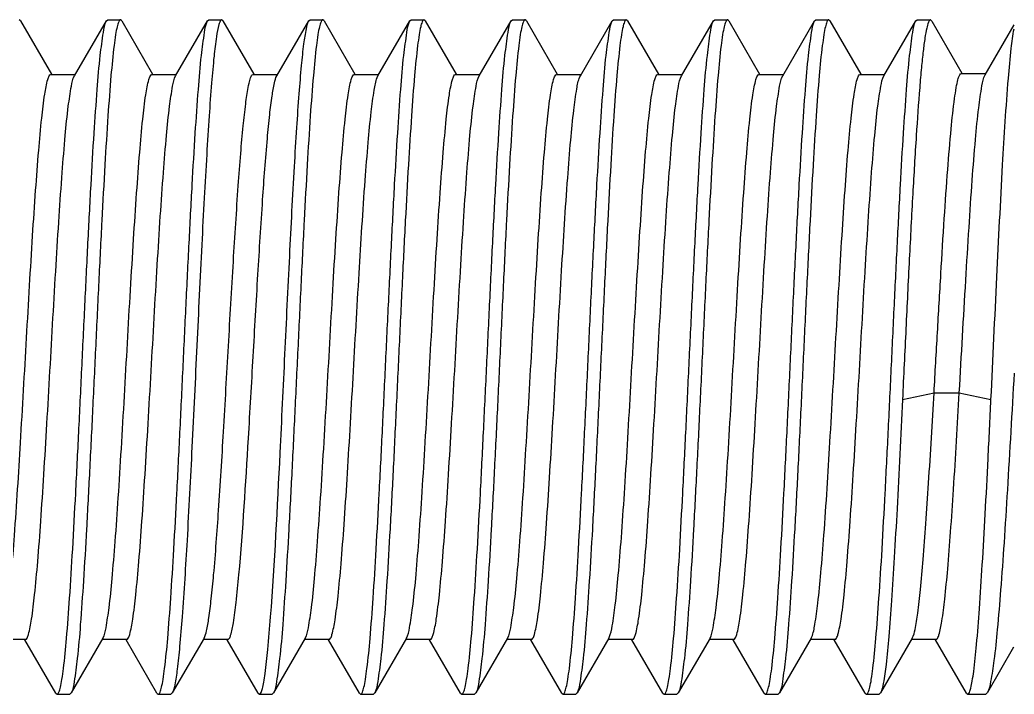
# Model space of a CAD drawing. Extents: x 27938 to 1507990, y 110129 to 923079.
# Drawn here: x 665665.5 to 665784.2, y 358134.2 to 358214.8 of the extents above; entities that cross this region are included whole.
import ezdxf

# ---------------------------------------------------------------- set-up
doc = ezdxf.new("R2010")
doc.units = 0
doc.header["$LTSCALE"] = 1000
doc.header["$MEASUREMENT"] = 0

msp = doc.modelspace()

# ---------------------------------------------------------------- linework, layer by layer
at = {"linetype": 'Continuous'}
for p, q in [((665665.56, 358214.64), (665665.4, 358214.77)), ((665665.56, 358214.64), (665669.24, 358208.29)), ((665672, 358208.09), (665675.81, 358214.64)), ((665675.81, 358214.64), (665675.97, 358214.77)), ((665675.97, 358214.77), (665677.48, 358214.77)), ((665675.97, 358214.77), (665677.48, 358214.77)), ((665677.48, 358214.77), (665677.46, 358214.77)), ((665677.64, 358214.64), (665677.48, 358214.77)), ((665677.64, 358214.64), (665681.32, 358208.29)), ((665684.08, 358208.09), (665687.89, 358214.64)), ((665687.89, 358214.64), (665688.05, 358214.77)), ((665688.05, 358214.77), (665689.56, 358214.77)), ((665688.05, 358214.77), (665689.56, 358214.77)), ((665689.56, 358214.77), (665689.54, 358214.77)), ((665689.72, 358214.64), (665689.56, 358214.77)), ((665689.72, 358214.64), (665693.4, 358208.29)), ((665696.16, 358208.09), (665699.97, 358214.64)), ((665699.97, 358214.64), (665700.13, 358214.77)), ((665700.13, 358214.77), (665701.65, 358214.77)), ((665700.13, 358214.77), (665701.65, 358214.77)), ((665701.65, 358214.77), (665701.62, 358214.77)), ((665701.8, 358214.64), (665701.65, 358214.77)), ((665701.8, 358214.64), (665705.48, 358208.29)), ((665708.24, 358208.09), (665712.06, 358214.64)), ((665712.06, 358214.64), (665712.21, 358214.77)), ((665712.21, 358214.77), (665713.73, 358214.77)), ((665712.21, 358214.77), (665713.73, 358214.77)), ((665713.73, 358214.77), (665713.71, 358214.77)), ((665713.89, 358214.64), (665713.73, 358214.77)), ((665713.89, 358214.64), (665717.57, 358208.29)), ((665720.33, 358208.09), (665724.14, 358214.64)), ((665724.14, 358214.64), (665724.3, 358214.77)), ((665724.3, 358214.77), (665725.81, 358214.77)), ((665724.3, 358214.77), (665725.81, 358214.77)), ((665725.81, 358214.77), (665725.79, 358214.77)), ((665725.97, 358214.64), (665725.81, 358214.77)), ((665725.97, 358214.64), (665729.65, 358208.29)), ((665732.41, 358208.09), (665736.22, 358214.64)), ((665736.22, 358214.64), (665736.38, 358214.77)), ((665736.38, 358214.77), (665737.89, 358214.77)), ((665736.38, 358214.77), (665737.89, 358214.77)), ((665737.89, 358214.77), (665737.87, 358214.77)), ((665738.05, 358214.64), (665737.89, 358214.77)), ((665738.05, 358214.64), (665741.73, 358208.29)), ((665744.49, 358208.09), (665748.3, 358214.64)), ((665748.3, 358214.64), (665748.46, 358214.77)), ((665748.46, 358214.77), (665749.97, 358214.77)), ((665748.46, 358214.77), (665749.97, 358214.77)), ((665749.97, 358214.77), (665749.95, 358214.77)), ((665750.13, 358214.64), (665749.97, 358214.77)), ((665750.13, 358214.64), (665753.81, 358208.29)), ((665756.57, 358208.09), (665760.38, 358214.64)), ((665760.38, 358214.64), (665760.54, 358214.77)), ((665760.54, 358214.77), (665762.06, 358214.77)), ((665760.54, 358214.77), (665762.06, 358214.77)), ((665762.06, 358214.77), (665762.03, 358214.77)), ((665762.21, 358214.64), (665762.06, 358214.77)), ((665762.21, 358214.64), (665765.89, 358208.29)), ((665768.65, 358208.09), (665772.47, 358214.64)), ((665772.47, 358214.64), (665772.62, 358214.77)), ((665772.62, 358214.77), (665774.21, 358214.77)), ((665772.62, 358214.77), (665774.21, 358214.77)), ((665774.21, 358214.77), (665774.19, 358214.77)), ((665774.39, 358214.62), (665774.21, 358214.77)), ((665774.39, 358214.62), (665777.98, 358208.42)), ((665780.74, 358208.22), (665784.2, 358214.17)), ((665669.17, 358208.25), (665672.09, 358208.25)), ((665681.25, 358208.25), (665684.18, 358208.25)), ((665693.33, 358208.25), (665696.26, 358208.25)), ((665705.41, 358208.25), (665708.34, 358208.25)), ((665708.15, 358207.89), (665708.24, 358208.09)), ((665717.49, 358208.25), (665720.42, 358208.25)), ((665729.58, 358208.25), (665732.5, 358208.25)), ((665732.34, 358207.96), (665732.41, 358208.09)), ((665741.66, 358208.25), (665744.58, 358208.25)), ((665753.74, 358208.25), (665756.67, 358208.25)), ((665765.82, 358208.25), (665768.75, 358208.25)), ((665777.91, 358208.38), (665780.84, 358208.38)), ((665770.87, 358169.41), (665774.64, 358170.24)), ((665774.64, 358170.24), (665777.66, 358170.24)), ((665777.66, 358170.24), (665781.44, 358169.41)), ((665666.15, 358140.75), (665663.39, 358140.75)), ((665669.77, 358134.36), (665666.08, 358140.71)), ((665675.4, 358140.92), (665671.6, 358134.37)), ((665678.23, 358140.75), (665675.3, 358140.75)), ((665681.85, 358134.36), (665678.16, 358140.71)), ((665687.48, 358140.92), (665683.68, 358134.37)), ((665690.31, 358140.75), (665687.38, 358140.75)), ((665693.93, 358134.36), (665690.24, 358140.71)), ((665699.56, 358140.92), (665695.76, 358134.37)), ((665702.39, 358140.75), (665699.47, 358140.75)), ((665706.02, 358134.36), (665702.32, 358140.71)), ((665711.64, 358140.92), (665707.85, 358134.37)), ((665714.47, 358140.75), (665711.55, 358140.75)), ((665718.1, 358134.36), (665714.4, 358140.71)), ((665723.72, 358140.92), (665719.93, 358134.37)), ((665726.56, 358140.75), (665723.63, 358140.75)), ((665730.18, 358134.36), (665726.49, 358140.71)), ((665735.81, 358140.92), (665732.01, 358134.37)), ((665738.64, 358140.75), (665735.71, 358140.75)), ((665735.81, 358140.92), (665735.85, 358141.01)), ((665742.26, 358134.36), (665738.57, 358140.71)), ((665747.89, 358140.92), (665744.09, 358134.37)), ((665750.72, 358140.75), (665747.79, 358140.75)), ((665754.34, 358134.36), (665750.65, 358140.71)), ((665759.97, 358140.92), (665756.17, 358134.37)), ((665762.8, 358140.75), (665759.88, 358140.75)), ((665759.97, 358140.92), (665760.05, 358141.07)), ((665766.42, 358134.36), (665762.73, 358140.71)), ((665772.05, 358140.92), (665768.25, 358134.37)), ((665774.88, 358140.75), (665771.96, 358140.75)), ((665778.51, 358134.36), (665774.81, 358140.71)), ((665784.15, 358139.82), (665781.01, 358134.41)), ((665669.77, 358134.36), (665669.93, 358134.23)), ((665671.6, 358134.37), (665671.44, 358134.23)), ((665681.85, 358134.36), (665682.01, 358134.23)), ((665683.68, 358134.37), (665683.52, 358134.23)), ((665693.93, 358134.36), (665694.09, 358134.23)), ((665695.76, 358134.37), (665695.61, 358134.23)), ((665706.02, 358134.36), (665706.17, 358134.23)), ((665707.85, 358134.37), (665707.69, 358134.23)), ((665718.1, 358134.36), (665718.26, 358134.23)), ((665719.93, 358134.37), (665719.77, 358134.23)), ((665730.18, 358134.36), (665730.34, 358134.23)), ((665732.01, 358134.37), (665731.85, 358134.23)), ((665742.26, 358134.36), (665742.42, 358134.23)), ((665744.09, 358134.37), (665743.93, 358134.23)), ((665754.34, 358134.36), (665754.5, 358134.23)), ((665756.17, 358134.37), (665756.01, 358134.23)), ((665766.42, 358134.36), (665766.58, 358134.23)), ((665768.25, 358134.37), (665768.1, 358134.23)), ((665778.51, 358134.36), (665778.66, 358134.23)), ((665781.01, 358134.41), (665780.81, 358134.23)), ((665669.93, 358134.23), (665671.44, 358134.23)), ((665669.93, 358134.23), (665671.44, 358134.23)), ((665669.93, 358134.23), (665669.95, 358134.23)), ((665682.01, 358134.23), (665683.52, 358134.23)), ((665682.01, 358134.23), (665683.52, 358134.23)), ((665682.01, 358134.23), (665682.03, 358134.23)), ((665694.09, 358134.23), (665695.61, 358134.23)), ((665694.09, 358134.23), (665695.61, 358134.23)), ((665694.09, 358134.23), (665694.11, 358134.23)), ((665706.17, 358134.23), (665707.69, 358134.23)), ((665706.17, 358134.23), (665707.69, 358134.23)), ((665706.17, 358134.23), (665706.2, 358134.23)), ((665718.26, 358134.23), (665719.77, 358134.23)), ((665718.26, 358134.23), (665719.77, 358134.23)), ((665718.26, 358134.23), (665718.28, 358134.23)), ((665730.34, 358134.23), (665731.85, 358134.23)), ((665730.34, 358134.23), (665731.85, 358134.23)), ((665730.34, 358134.23), (665730.36, 358134.23)), ((665742.42, 358134.23), (665743.93, 358134.23)), ((665742.42, 358134.23), (665743.93, 358134.23)), ((665742.42, 358134.23), (665742.44, 358134.23)), ((665754.5, 358134.23), (665756.01, 358134.23)), ((665754.5, 358134.23), (665756.01, 358134.23)), ((665754.5, 358134.23), (665754.52, 358134.23)), ((665766.58, 358134.23), (665768.1, 358134.23)), ((665766.58, 358134.23), (665768.1, 358134.23)), ((665766.58, 358134.23), (665766.6, 358134.23)), ((665778.66, 358134.23), (665780.81, 358134.23)), ((665778.66, 358134.23), (665780.81, 358134.23)), ((665778.66, 358134.23), (665778.69, 358134.23))]:
    msp.add_line(p, q, dxfattribs=at)
for points, knots in [([(665669.95, 358134.23), (665670.04, 358134.25), (665670.2, 358134.58), (665670.35, 358135.14), (665670.53, 358136.11), (665670.79, 358138.04), (665671.1, 358141.28), (665671.45, 358146.03), (665671.81, 358151.81), (665672.16, 358158.41), (665672.52, 358165.59), (665672.88, 358173.09), (665673.24, 358180.65), (665673.6, 358187.98), (665673.96, 358194.82), (665674.31, 358200.94), (665674.68, 358206.08), (665675, 358210.12), (665675.38, 358212.81), (665675.58, 358214.23), (665675.81, 358214.64)], [0, 0, 0, 0, 0.003607, 0.01125, 0.023199, 0.039411, 0.0841, 0.143793, 0.216365, 0.29921, 0.389343, 0.483513, 0.57832, 0.670347, 0.756272, 0.832991, 0.897743, 0.948217, 0.982646, 1, 1, 1, 1]), ([(665677.46, 358214.77), (665677.37, 358214.75), (665677.22, 358214.42), (665677.06, 358213.86), (665676.88, 358212.89), (665676.62, 358210.96), (665676.31, 358207.72), (665675.96, 358202.97), (665675.61, 358197.19), (665675.25, 358190.6), (665674.89, 358183.41), (665674.53, 358175.91), (665674.17, 358168.36), (665673.81, 358161.03), (665673.45, 358154.18), (665673.1, 358148.07), (665672.73, 358142.93), (665672.42, 358138.89), (665672.03, 358136.2), (665671.83, 358134.77), (665671.6, 358134.37)], [0, 0, 0, 0, 0.003611, 0.011257, 0.023208, 0.03942, 0.084105, 0.14379, 0.216353, 0.299192, 0.389318, 0.483476, 0.578271, 0.670286, 0.7562, 0.832918, 0.897679, 0.94817, 0.98262, 1, 1, 1, 1]), ([(665682.03, 358134.23), (665682.13, 358134.25), (665682.28, 358134.58), (665682.43, 358135.14), (665682.61, 358136.11), (665682.87, 358138.04), (665683.18, 358141.28), (665683.53, 358146.03), (665683.89, 358151.81), (665684.25, 358158.41), (665684.6, 358165.59), (665684.96, 358173.09), (665685.32, 358180.65), (665685.68, 358187.98), (665686.04, 358194.82), (665686.39, 358200.94), (665686.76, 358206.08), (665687.08, 358210.12), (665687.46, 358212.81), (665687.66, 358214.23), (665687.89, 358214.64)], [0, 0, 0, 0, 0.003607, 0.01125, 0.023198, 0.03941, 0.084098, 0.143791, 0.216363, 0.299208, 0.389341, 0.48351, 0.578318, 0.670346, 0.756271, 0.83299, 0.897743, 0.948217, 0.982646, 1, 1, 1, 1]), ([(665689.54, 358214.77), (665689.47, 358214.75), (665689.35, 358214.55), (665689.14, 358213.91), (665688.89, 358212.47), (665688.62, 358210.15), (665688.34, 358206.99), (665688.05, 358203.08), (665687.77, 358198.5), (665687.48, 358193.37), (665687.08, 358185.77), (665686.61, 358175.84), (665686.05, 358164.07), (665685.49, 358153.25), (665685.08, 358146.49), (665684.85, 358143.45)], [0, 0, 0, 0, 0.002964, 0.008737, 0.029566, 0.062647, 0.107305, 0.162537, 0.227082, 0.299454, 0.377979, 0.546128, 0.716059, 0.872129, 1, 1, 1, 1]), ([(665695.42, 358143.45), (665695.91, 358149.98), (665696.44, 358160.44), (665697.13, 358174.81), (665697.67, 358186.21), (665698.14, 358195.24), (665698.53, 358201.7), (665698.81, 358205.73), (665699.09, 358209.07), (665699.35, 358211.66), (665699.63, 358213.43), (665699.81, 358214.36), (665699.97, 358214.64)], [0, 0, 0, 0, 0.275142, 0.440178, 0.604823, 0.754782, 0.820106, 0.877048, 0.924377, 0.961083, 0.986411, 1, 1, 1, 1]), ([(665701.62, 358214.77), (665701.53, 358214.75), (665701.38, 358214.42), (665701.22, 358213.86), (665701.05, 358212.89), (665700.78, 358210.96), (665700.48, 358207.72), (665700.12, 358202.97), (665699.77, 358197.19), (665699.41, 358190.6), (665699.05, 358183.42), (665698.69, 358175.91), (665698.33, 358168.36), (665697.97, 358161.03), (665697.61, 358154.18), (665697.26, 358148.07), (665696.9, 358142.92), (665696.58, 358138.89), (665696.2, 358136.2), (665696, 358134.77), (665695.76, 358134.37)], [0, 0, 0, 0, 0.003611, 0.011258, 0.023209, 0.039422, 0.084108, 0.143794, 0.216356, 0.299189, 0.389308, 0.483464, 0.57826, 0.670281, 0.756203, 0.832923, 0.897683, 0.948172, 0.982621, 1, 1, 1, 1]), ([(665706.2, 358134.23), (665706.29, 358134.25), (665706.44, 358134.58), (665706.6, 358135.14), (665706.77, 358136.11), (665707.04, 358138.04), (665707.34, 358141.28), (665707.7, 358146.03), (665708.05, 358151.81), (665708.41, 358158.41), (665708.77, 358165.59), (665709.13, 358173.09), (665709.49, 358180.65), (665709.85, 358187.98), (665710.21, 358194.82), (665710.56, 358200.94), (665710.92, 358206.08), (665711.24, 358210.12), (665711.63, 358212.81), (665711.82, 358214.23), (665712.06, 358214.64)], [0, 0, 0, 0, 0.003606, 0.011248, 0.023195, 0.039405, 0.08409, 0.14378, 0.216352, 0.299204, 0.389345, 0.483519, 0.578326, 0.67035, 0.756268, 0.832985, 0.897739, 0.948216, 0.982646, 1, 1, 1, 1]), ([(665713.71, 358214.77), (665713.61, 358214.75), (665713.46, 358214.42), (665713.31, 358213.86), (665713.13, 358212.89), (665712.87, 358210.96), (665712.56, 358207.72), (665712.21, 358202.97), (665711.85, 358197.19), (665711.49, 358190.6), (665711.13, 358183.42), (665710.77, 358175.91), (665710.41, 358168.36), (665710.06, 358161.03), (665709.7, 358154.18), (665709.34, 358148.07), (665708.98, 358142.92), (665708.66, 358138.89), (665708.28, 358136.2), (665708.08, 358134.77), (665707.85, 358134.37)], [0, 0, 0, 0, 0.003611, 0.011258, 0.023209, 0.039423, 0.08411, 0.143796, 0.216358, 0.299191, 0.38931, 0.483466, 0.578262, 0.670283, 0.756204, 0.832924, 0.897683, 0.948172, 0.982621, 1, 1, 1, 1]), ([(665718.28, 358134.23), (665718.37, 358134.25), (665718.52, 358134.58), (665718.68, 358135.14), (665718.85, 358136.11), (665719.12, 358138.04), (665719.43, 358141.28), (665719.78, 358146.03), (665720.13, 358151.81), (665720.49, 358158.41), (665720.85, 358165.59), (665721.21, 358173.09), (665721.57, 358180.65), (665721.93, 358187.98), (665722.29, 358194.82), (665722.64, 358200.94), (665723, 358206.08), (665723.32, 358210.12), (665723.71, 358212.81), (665723.9, 358214.23), (665724.14, 358214.64)], [0, 0, 0, 0, 0.003606, 0.011248, 0.023195, 0.039405, 0.08409, 0.14378, 0.216352, 0.299203, 0.389344, 0.483517, 0.578325, 0.670349, 0.756267, 0.832984, 0.897738, 0.948215, 0.982646, 1, 1, 1, 1]), ([(665725.79, 358214.77), (665725.69, 358214.75), (665725.54, 358214.42), (665725.39, 358213.86), (665725.21, 358212.89), (665724.95, 358210.96), (665724.64, 358207.72), (665724.29, 358202.97), (665723.93, 358197.19), (665723.57, 358190.6), (665723.22, 358183.42), (665722.86, 358175.91), (665722.5, 358168.36), (665722.14, 358161.03), (665721.78, 358154.18), (665721.43, 358148.07), (665721.06, 358142.92), (665720.74, 358138.89), (665720.36, 358136.2), (665720.16, 358134.77), (665719.93, 358134.37)], [0, 0, 0, 0, 0.003611, 0.011259, 0.02321, 0.039423, 0.084111, 0.143798, 0.21636, 0.299193, 0.389312, 0.483468, 0.578264, 0.670284, 0.756205, 0.832924, 0.897684, 0.948172, 0.982621, 1, 1, 1, 1]), ([(665730.36, 358134.23), (665730.45, 358134.25), (665730.6, 358134.58), (665730.76, 358135.14), (665730.94, 358136.11), (665731.2, 358138.04), (665731.51, 358141.28), (665731.86, 358146.03), (665732.21, 358151.81), (665732.57, 358158.41), (665732.93, 358165.59), (665733.29, 358173.09), (665733.65, 358180.65), (665734.01, 358187.98), (665734.37, 358194.82), (665734.72, 358200.94), (665735.09, 358206.08), (665735.4, 358210.12), (665735.79, 358212.81), (665735.99, 358214.23), (665736.22, 358214.64)], [0, 0, 0, 0, 0.003606, 0.011248, 0.023195, 0.039405, 0.08409, 0.143779, 0.216351, 0.299203, 0.389343, 0.483516, 0.578323, 0.670348, 0.756266, 0.832984, 0.897738, 0.948215, 0.982646, 1, 1, 1, 1]), ([(665737.87, 358214.77), (665737.77, 358214.75), (665737.62, 358214.42), (665737.47, 358213.86), (665737.29, 358212.89), (665737.03, 358210.96), (665736.72, 358207.72), (665736.37, 358202.97), (665736.01, 358197.19), (665735.66, 358190.59), (665735.3, 358183.41), (665734.94, 358175.91), (665734.58, 358168.36), (665734.22, 358161.03), (665733.86, 358154.18), (665733.51, 358148.07), (665733.14, 358142.92), (665732.82, 358138.89), (665732.44, 358136.2), (665732.24, 358134.77), (665732.01, 358134.37)], [0, 0, 0, 0, 0.003612, 0.011261, 0.023213, 0.039428, 0.084118, 0.143807, 0.216371, 0.299205, 0.389325, 0.48348, 0.578274, 0.670292, 0.75621, 0.832928, 0.897687, 0.948173, 0.982621, 1, 1, 1, 1]), ([(665742.44, 358134.23), (665742.54, 358134.25), (665742.69, 358134.58), (665742.84, 358135.14), (665743.02, 358136.11), (665743.28, 358138.04), (665743.59, 358141.28), (665743.94, 358146.03), (665744.3, 358151.81), (665744.65, 358158.41), (665745.01, 358165.59), (665745.37, 358173.09), (665745.73, 358180.65), (665746.09, 358187.98), (665746.45, 358194.82), (665746.8, 358200.94), (665747.17, 358206.08), (665747.49, 358210.12), (665747.87, 358212.81), (665748.07, 358214.23), (665748.3, 358214.64)], [0, 0, 0, 0, 0.003606, 0.011247, 0.023194, 0.039403, 0.084087, 0.143776, 0.216347, 0.299198, 0.389337, 0.483508, 0.578316, 0.670341, 0.75626, 0.832979, 0.897735, 0.948214, 0.982645, 1, 1, 1, 1]), ([(665749.95, 358214.77), (665749.86, 358214.75), (665749.71, 358214.42), (665749.55, 358213.86), (665749.37, 358212.89), (665749.11, 358210.96), (665748.8, 358207.72), (665748.45, 358202.97), (665748.1, 358197.19), (665747.74, 358190.59), (665747.38, 358183.41), (665747.02, 358175.91), (665746.66, 358168.36), (665746.3, 358161.03), (665745.94, 358154.18), (665745.59, 358148.07), (665745.23, 358142.92), (665744.91, 358138.89), (665744.52, 358136.2), (665744.33, 358134.77), (665744.09, 358134.37)], [0, 0, 0, 0, 0.003612, 0.011261, 0.023214, 0.039428, 0.084119, 0.143809, 0.216373, 0.299207, 0.389327, 0.483482, 0.578276, 0.670293, 0.756211, 0.832929, 0.897687, 0.948174, 0.982621, 1, 1, 1, 1]), ([(665754.52, 358134.23), (665754.62, 358134.25), (665754.77, 358134.58), (665754.92, 358135.14), (665755.1, 358136.11), (665755.36, 358138.04), (665755.67, 358141.28), (665756.02, 358146.03), (665756.38, 358151.81), (665756.74, 358158.41), (665757.09, 358165.59), (665757.45, 358173.09), (665757.81, 358180.65), (665758.17, 358187.98), (665758.53, 358194.82), (665758.89, 358200.94), (665759.25, 358206.08), (665759.57, 358210.12), (665759.95, 358212.81), (665760.15, 358214.23), (665760.38, 358214.64)], [0, 0, 0, 0, 0.003606, 0.011247, 0.023193, 0.039403, 0.084087, 0.143775, 0.216347, 0.299197, 0.389335, 0.483507, 0.578314, 0.670339, 0.756259, 0.832978, 0.897734, 0.948214, 0.982645, 1, 1, 1, 1]), ([(665762.03, 358214.77), (665761.94, 358214.75), (665761.79, 358214.42), (665761.63, 358213.86), (665761.46, 358212.89), (665761.19, 358210.96), (665760.88, 358207.72), (665760.53, 358202.97), (665760.18, 358197.19), (665759.82, 358190.59), (665759.46, 358183.41), (665759.1, 358175.91), (665758.74, 358168.36), (665758.38, 358161.03), (665758.02, 358154.18), (665757.67, 358148.07), (665757.31, 358142.92), (665756.99, 358138.89), (665756.6, 358136.2), (665756.41, 358134.77), (665756.17, 358134.37)], [0, 0, 0, 0, 0.003613, 0.011261, 0.023214, 0.039429, 0.08412, 0.143811, 0.216375, 0.299209, 0.389329, 0.483484, 0.578278, 0.670294, 0.756212, 0.83293, 0.897688, 0.948174, 0.982621, 1, 1, 1, 1]), ([(665766.6, 358134.23), (665766.7, 358134.25), (665766.85, 358134.58), (665767.01, 358135.14), (665767.18, 358136.11), (665767.44, 358138.04), (665767.75, 358141.28), (665768.1, 358146.03), (665768.46, 358151.81), (665768.82, 358158.41), (665769.18, 358165.59), (665769.54, 358173.09), (665769.9, 358180.65), (665770.26, 358187.98), (665770.61, 358194.82), (665770.97, 358200.94), (665771.33, 358206.08), (665771.65, 358210.12), (665772.03, 358212.81), (665772.23, 358214.23), (665772.47, 358214.64)], [0, 0, 0, 0, 0.003606, 0.011247, 0.023193, 0.039403, 0.084086, 0.143774, 0.216346, 0.299196, 0.389334, 0.483505, 0.578313, 0.670338, 0.756258, 0.832977, 0.897733, 0.948213, 0.982645, 1, 1, 1, 1]), ([(665774.19, 358214.77), (665774.08, 358214.74), (665773.91, 358214.34), (665773.73, 358213.66), (665773.52, 358212.48), (665773.32, 358210.92), (665773.12, 358208.95), (665772.83, 358205.58), (665772.48, 358200.55), (665772.08, 358193.72), (665771.67, 358186.03), (665771.28, 358177.83), (665771.01, 358172.24), (665770.87, 358169.41)], [0, 0, 0, 0, 0.00759, 0.023989, 0.049698, 0.084571, 0.128273, 0.180348, 0.307263, 0.459782, 0.631209, 0.813963, 1, 1, 1, 1]), ([(665781.44, 358169.41), (665781.68, 358174.3), (665782.11, 358183.65), (665782.76, 358196.45), (665783.31, 358205.55), (665783.8, 358210.96), (665784.05, 358212.93), (665784.2, 358213.71)], [0, 0, 0, 0, 0.33063, 0.632635, 0.865973, 0.946815, 1, 1, 1, 1]), ([(665663.39, 358141.06), (665663.58, 358141.51), (665663.82, 358142.87), (665664.17, 358145.4), (665664.51, 358148.96), (665665.01, 358155.36), (665665.59, 358164.74), (665666.16, 358174.69), (665666.63, 358182.93), (665666.98, 358188.81), (665667.34, 358194.19), (665667.69, 358198.87), (665668.04, 358202.71), (665668.36, 358205.52), (665668.68, 358207.26), (665668.92, 358208.02), (665669.09, 358208.25), (665669.17, 358208.25)], [0, 0, 0, 0, 0.021934, 0.060252, 0.1138, 0.180755, 0.345177, 0.530709, 0.623344, 0.711545, 0.792219, 0.862544, 0.920069, 0.962821, 0.989426, 0.996537, 1, 1, 1, 1]), ([(665666.15, 358140.75), (665666.23, 358140.75), (665666.4, 358140.99), (665666.64, 358141.77), (665666.96, 358143.55), (665667.29, 358146.43), (665667.65, 358150.35), (665668, 358155.13), (665668.36, 358160.62), (665668.72, 358166.6), (665669.19, 358174.95), (665669.66, 358183.22), (665670.15, 358191.12), (665670.51, 358196.29), (665670.86, 358200.66), (665671.19, 358204.12), (665671.56, 358206.47), (665671.78, 358207.72), (665672, 358208.09)], [0, 0, 0, 0, 0.003515, 0.010772, 0.03795, 0.08161, 0.140308, 0.211978, 0.294061, 0.383612, 0.477415, 0.664253, 0.750571, 0.827951, 0.893624, 0.945254, 0.981055, 1, 1, 1, 1]), ([(665675.4, 358140.92), (665675.61, 358141.29), (665675.84, 358142.54), (665676.2, 358144.89), (665676.53, 358148.34), (665676.89, 358152.72), (665677.25, 358157.89), (665677.74, 358165.79), (665678.2, 358174.06), (665678.68, 358182.41), (665679.04, 358188.39), (665679.4, 358193.87), (665679.75, 358198.65), (665680.1, 358202.57), (665680.43, 358205.45), (665680.75, 358207.24), (665680.99, 358208.01), (665681.17, 358208.25), (665681.25, 358208.25)], [0, 0, 0, 0, 0.018976, 0.054803, 0.106453, 0.172139, 0.249526, 0.335844, 0.522668, 0.616459, 0.705997, 0.788066, 0.859722, 0.918409, 0.962059, 0.989231, 0.996484, 1, 1, 1, 1]), ([(665678.23, 358140.75), (665678.31, 358140.75), (665678.48, 358140.99), (665678.72, 358141.77), (665679.04, 358143.55), (665679.37, 358146.43), (665679.73, 358150.35), (665680.08, 358155.13), (665680.44, 358160.62), (665680.8, 358166.6), (665681.28, 358174.95), (665681.74, 358183.22), (665682.23, 358191.12), (665682.59, 358196.29), (665682.95, 358200.66), (665683.28, 358204.12), (665683.64, 358206.47), (665683.87, 358207.72), (665684.08, 358208.09)], [0, 0, 0, 0, 0.003517, 0.010771, 0.037949, 0.081609, 0.140308, 0.211979, 0.294062, 0.383613, 0.477416, 0.664254, 0.750571, 0.827951, 0.893623, 0.945253, 0.981055, 1, 1, 1, 1]), ([(665688.62, 358148.48), (665688.85, 358151.04), (665689.26, 358156.74), (665689.82, 358165.85), (665690.38, 358175.77), (665690.94, 358185.57), (665691.43, 358193.24), (665691.83, 358198.63), (665692.12, 358201.91), (665692.4, 358204.49), (665692.69, 358206.5), (665692.92, 358207.53), (665693.17, 358208.25), (665693.33, 358208.25)], [0, 0, 0, 0, 0.128499, 0.285338, 0.455997, 0.624629, 0.775582, 0.839957, 0.89488, 0.939089, 0.971598, 0.991791, 1, 1, 1, 1]), ([(665691.64, 358148.48), (665692.12, 358153.91), (665692.65, 358162.61), (665693.34, 358174.57), (665693.88, 358184.07), (665694.42, 358192.75), (665694.88, 358199.13), (665695.28, 358203.25), (665695.55, 358205.47), (665695.82, 358207.01), (665696.01, 358207.83), (665696.16, 358208.09)], [0, 0, 0, 0, 0.273163, 0.437049, 0.600835, 0.7505, 0.873256, 0.921165, 0.958687, 0.985083, 1, 1, 1, 1]), ([(665699.56, 358140.92), (665699.78, 358141.29), (665700, 358142.54), (665700.37, 358144.89), (665700.7, 358148.34), (665701.05, 358152.72), (665701.41, 358157.89), (665701.9, 358165.79), (665702.37, 358174.06), (665702.84, 358182.41), (665703.2, 358188.39), (665703.56, 358193.87), (665703.91, 358198.65), (665704.27, 358202.57), (665704.6, 358205.45), (665704.92, 358207.24), (665705.16, 358208.01), (665705.33, 358208.25), (665705.41, 358208.25)], [0, 0, 0, 0, 0.018976, 0.054803, 0.106453, 0.172139, 0.249526, 0.335844, 0.522668, 0.61646, 0.705997, 0.788066, 0.859722, 0.918409, 0.962059, 0.989231, 0.996485, 1, 1, 1, 1]), ([(665711.64, 358140.92), (665711.86, 358141.29), (665712.08, 358142.54), (665712.45, 358144.89), (665712.78, 358148.34), (665713.14, 358152.72), (665713.49, 358157.89), (665713.98, 358165.79), (665714.45, 358174.06), (665714.93, 358182.41), (665715.28, 358188.39), (665715.64, 358193.87), (665716, 358198.65), (665716.35, 358202.57), (665716.68, 358205.45), (665717, 358207.24), (665717.24, 358208.01), (665717.42, 358208.25), (665717.49, 358208.25)], [0, 0, 0, 0, 0.018976, 0.054804, 0.106454, 0.17214, 0.249527, 0.335846, 0.522669, 0.61646, 0.705997, 0.788065, 0.859721, 0.918408, 0.962058, 0.98923, 0.996485, 1, 1, 1, 1]), ([(665714.47, 358140.75), (665714.55, 358140.75), (665714.73, 358140.99), (665714.97, 358141.77), (665715.29, 358143.55), (665715.62, 358146.43), (665715.97, 358150.35), (665716.33, 358155.13), (665716.68, 358160.62), (665717.04, 358166.6), (665717.52, 358174.95), (665717.99, 358183.22), (665718.48, 358191.12), (665718.83, 358196.29), (665719.19, 358200.66), (665719.52, 358204.12), (665719.89, 358206.47), (665720.11, 358207.72), (665720.33, 358208.09)], [0, 0, 0, 0, 0.003514, 0.010772, 0.03795, 0.081609, 0.140308, 0.211978, 0.294061, 0.383612, 0.477416, 0.664254, 0.750572, 0.827952, 0.893624, 0.945254, 0.981055, 1, 1, 1, 1]), ([(665723.72, 358140.92), (665723.94, 358141.29), (665724.16, 358142.54), (665724.53, 358144.89), (665724.86, 358148.34), (665725.22, 358152.72), (665725.57, 358157.89), (665726.06, 358165.79), (665726.53, 358174.06), (665727.01, 358182.41), (665727.37, 358188.39), (665727.72, 358193.87), (665728.08, 358198.65), (665728.43, 358202.57), (665728.76, 358205.45), (665729.08, 358207.24), (665729.32, 358208.01), (665729.5, 358208.25), (665729.58, 358208.25)], [0, 0, 0, 0, 0.018976, 0.054803, 0.106453, 0.172138, 0.249526, 0.335844, 0.522669, 0.61646, 0.705998, 0.788066, 0.859722, 0.918409, 0.962059, 0.98923, 0.996485, 1, 1, 1, 1]), ([(665726.56, 358140.75), (665726.63, 358140.75), (665726.81, 358140.98), (665727.05, 358141.74), (665727.36, 358143.49), (665727.69, 358146.31), (665728.04, 358150.16), (665728.39, 358154.85), (665728.74, 358160.24), (665729.1, 358166.13), (665729.57, 358174.38), (665730.13, 358184.34), (665730.72, 358193.72), (665731.22, 358200.11), (665731.56, 358203.66), (665731.91, 358206.17), (665732.15, 358207.51), (665732.34, 358207.96)], [0, 0, 0, 0, 0.00347, 0.010595, 0.037262, 0.080112, 0.137764, 0.208234, 0.289061, 0.377407, 0.470169, 0.655842, 0.820187, 0.887004, 0.940345, 0.978392, 1, 1, 1, 1]), ([(665735.85, 358141.01), (665736.05, 358141.43), (665736.29, 358142.75), (665736.64, 358145.22), (665736.98, 358148.75), (665737.33, 358153.18), (665737.69, 358158.37), (665738.17, 358166.25), (665738.63, 358174.48), (665739.11, 358182.75), (665739.47, 358188.67), (665739.82, 358194.08), (665740.17, 358198.79), (665740.52, 358202.66), (665740.85, 358205.5), (665741.17, 358207.25), (665741.4, 358208.02), (665741.58, 358208.25), (665741.66, 358208.25)], [0, 0, 0, 0, 0.020929, 0.058407, 0.111315, 0.177843, 0.255662, 0.342027, 0.527997, 0.621023, 0.709674, 0.790819, 0.861592, 0.91951, 0.962564, 0.989361, 0.996518, 1, 1, 1, 1]), ([(665738.64, 358140.75), (665738.72, 358140.75), (665738.89, 358140.99), (665739.13, 358141.77), (665739.45, 358143.55), (665739.78, 358146.43), (665740.14, 358150.35), (665740.49, 358155.13), (665740.85, 358160.62), (665741.21, 358166.6), (665741.68, 358174.95), (665742.15, 358183.22), (665742.64, 358191.12), (665743, 358196.29), (665743.36, 358200.66), (665743.69, 358204.12), (665744.05, 358206.47), (665744.28, 358207.72), (665744.49, 358208.09)], [0, 0, 0, 0, 0.003515, 0.010772, 0.03795, 0.081609, 0.140308, 0.211978, 0.294061, 0.383613, 0.477416, 0.664254, 0.750572, 0.827952, 0.893624, 0.945254, 0.981055, 1, 1, 1, 1]), ([(665747.89, 358140.92), (665748.1, 358141.29), (665748.33, 358142.54), (665748.69, 358144.89), (665749.02, 358148.34), (665749.38, 358152.72), (665749.74, 358157.89), (665750.23, 358165.79), (665750.69, 358174.06), (665751.17, 358182.41), (665751.53, 358188.39), (665751.89, 358193.87), (665752.24, 358198.65), (665752.6, 358202.57), (665752.92, 358205.45), (665753.25, 358207.24), (665753.48, 358208.01), (665753.66, 358208.25), (665753.74, 358208.25)], [0, 0, 0, 0, 0.018976, 0.054803, 0.106453, 0.172138, 0.249526, 0.335844, 0.522669, 0.61646, 0.705998, 0.788066, 0.859722, 0.918408, 0.962058, 0.98923, 0.996486, 1, 1, 1, 1]), ([(665750.72, 358140.75), (665750.8, 358140.75), (665750.98, 358140.99), (665751.21, 358141.77), (665751.54, 358143.55), (665751.86, 358146.43), (665752.22, 358150.35), (665752.57, 358155.13), (665752.93, 358160.62), (665753.29, 358166.6), (665753.77, 358174.95), (665754.23, 358183.22), (665754.72, 358191.12), (665755.08, 358196.29), (665755.44, 358200.66), (665755.77, 358204.12), (665756.13, 358206.47), (665756.36, 358207.72), (665756.57, 358208.09)], [0, 0, 0, 0, 0.003516, 0.010772, 0.03795, 0.08161, 0.140309, 0.211979, 0.294062, 0.383613, 0.477415, 0.664252, 0.75057, 0.82795, 0.893623, 0.945253, 0.981055, 1, 1, 1, 1]), ([(665760.05, 358141.07), (665760.24, 358141.54), (665760.48, 358142.9), (665760.83, 358145.44), (665761.17, 358149.02), (665761.67, 358155.42), (665762.25, 358164.79), (665762.81, 358174.74), (665763.29, 358182.97), (665763.64, 358188.84), (665763.99, 358194.21), (665764.34, 358198.89), (665764.69, 358202.72), (665765.02, 358205.53), (665765.33, 358207.26), (665765.57, 358208.02), (665765.74, 358208.25), (665765.82, 358208.25)], [0, 0, 0, 0, 0.022184, 0.060712, 0.114419, 0.181479, 0.345959, 0.531381, 0.623919, 0.712007, 0.792565, 0.862779, 0.920208, 0.962885, 0.989443, 0.996539, 1, 1, 1, 1]), ([(665762.8, 358140.75), (665762.88, 358140.75), (665763.06, 358140.99), (665763.3, 358141.77), (665763.62, 358143.55), (665763.95, 358146.43), (665764.3, 358150.35), (665764.65, 358155.13), (665765.01, 358160.62), (665765.37, 358166.6), (665765.85, 358174.95), (665766.31, 358183.22), (665766.81, 358191.12), (665767.16, 358196.29), (665767.52, 358200.66), (665767.85, 358204.12), (665768.22, 358206.47), (665768.44, 358207.72), (665768.65, 358208.09)], [0, 0, 0, 0, 0.003515, 0.010772, 0.037949, 0.081609, 0.140307, 0.211978, 0.294061, 0.383613, 0.477416, 0.664254, 0.750572, 0.827952, 0.893624, 0.945254, 0.981055, 1, 1, 1, 1]), ([(665774.64, 358170.24), (665774.78, 358172.63), (665775.05, 358177.37), (665775.45, 358184.31), (665775.84, 358190.81), (665776.24, 358196.58), (665776.63, 358201.35), (665776.98, 358204.62), (665777.26, 358206.56), (665777.47, 358207.53), (665777.62, 358208.07), (665777.82, 358208.38), (665777.91, 358208.38)], [0, 0, 0, 0, 0.187168, 0.370928, 0.54308, 0.695912, 0.822629, 0.917653, 0.951962, 0.977016, 0.992738, 1, 1, 1, 1]), ([(665777.66, 358170.24), (665777.92, 358174.71), (665778.28, 358181.29), (665778.8, 358189.75), (665779.17, 358195.36), (665779.55, 358200.13), (665779.9, 358203.9), (665780.28, 358206.46), (665780.51, 358207.82), (665780.74, 358208.22)], [0, 0, 0, 0, 0.352462, 0.517837, 0.667078, 0.794284, 0.894462, 0.96378, 1, 1, 1, 1]), ([(665702.39, 358140.75), (665702.47, 358140.75), (665702.64, 358140.98), (665702.88, 358141.73), (665703.19, 358143.46), (665703.52, 358146.26), (665703.87, 358150.07), (665704.22, 358154.72), (665704.57, 358160.06), (665704.92, 358165.91), (665705.39, 358174.12), (665705.95, 358184.05), (665706.53, 358193.42), (665707.04, 358199.84), (665707.37, 358203.44), (665707.72, 358206.02), (665707.96, 358207.41), (665708.15, 358207.89)], [0, 0, 0, 0, 0.003449, 0.010513, 0.036944, 0.079419, 0.136588, 0.206502, 0.286746, 0.374534, 0.46681, 0.651938, 0.816574, 0.883918, 0.938051, 0.977142, 1, 1, 1, 1]), ([(665784.2, 358172.56), (665783.94, 358167.91), (665783.56, 358161.16), (665783.02, 358152.53), (665782.63, 358146.97), (665782.24, 358142.3), (665781.88, 358138.62), (665781.48, 358136.13), (665781.24, 358134.8), (665781.01, 358134.41)], [0, 0, 0, 0, 0.364296, 0.529536, 0.676394, 0.800243, 0.897208, 0.964341, 1, 1, 1, 1]), ([(665772.05, 358140.92), (665772.23, 358141.23), (665772.44, 358142.25), (665772.76, 358144.17), (665773.06, 358146.97), (665773.37, 358150.53), (665773.69, 358154.77), (665774.13, 358161.41), (665774.43, 358166.63), (665774.64, 358170.24)], [0, 0, 0, 0, 0.036595, 0.103597, 0.199643, 0.322176, 0.467814, 0.632462, 1, 1, 1, 1]), ([(665774.88, 358140.75), (665774.96, 358140.75), (665775.12, 358140.96), (665775.35, 358141.67), (665775.66, 358143.27), (665775.97, 358145.88), (665776.31, 358149.45), (665776.64, 358153.82), (665777.12, 358160.84), (665777.44, 358166.39), (665777.66, 358170.24)], [0, 0, 0, 0, 0.007446, 0.022456, 0.078431, 0.168451, 0.289886, 0.438909, 0.610718, 1, 1, 1, 1]), ([(665770.87, 358169.41), (665770.66, 358165.07), (665770.36, 358158.77), (665769.91, 358150.77), (665769.59, 358145.68), (665769.27, 358141.43), (665768.98, 358138.11), (665768.65, 358135.89), (665768.45, 358134.71), (665768.25, 358134.37)], [0, 0, 0, 0, 0.371283, 0.537217, 0.683502, 0.805941, 0.901057, 0.966223, 1, 1, 1, 1]), ([(665778.69, 358134.23), (665778.77, 358134.25), (665778.92, 358134.54), (665779.06, 358135.04), (665779.23, 358135.9), (665779.48, 358137.62), (665779.77, 358140.5), (665780.1, 358144.74), (665780.43, 358149.94), (665780.77, 358155.93), (665781.11, 358162.51), (665781.33, 358167.07), (665781.44, 358169.41)], [0, 0, 0, 0, 0.007495, 0.02305, 0.047285, 0.080154, 0.170897, 0.292587, 0.441411, 0.612652, 0.800854, 1, 1, 1, 1]), ([(665687.48, 358140.92), (665687.63, 358141.18), (665687.82, 358142), (665688.1, 358143.56), (665688.36, 358145.81), (665688.53, 358147.52), (665688.62, 358148.48)], [0, 0, 0, 0, 0.117636, 0.32586, 0.622078, 1, 1, 1, 1]), ([(665690.31, 358140.75), (665690.38, 358140.75), (665690.54, 358140.94), (665690.76, 358141.59), (665691.05, 358143.06), (665691.35, 358145.46), (665691.54, 358147.38), (665691.64, 358148.48)], [0, 0, 0, 0, 0.026262, 0.07815, 0.270743, 0.58079, 1, 1, 1, 1]), ([(665684.85, 358143.45), (665684.76, 358142.28), (665684.59, 358140.19), (665684.33, 358137.47), (665684.03, 358135.63), (665683.85, 358134.66), (665683.68, 358134.37)], [0, 0, 0, 0, 0.385275, 0.684175, 0.890131, 1, 1, 1, 1]), ([(665694.11, 358134.23), (665694.19, 358134.25), (665694.33, 358134.5), (665694.47, 358134.96), (665694.63, 358135.73), (665694.86, 358137.28), (665695.14, 358139.89), (665695.32, 358142.15), (665695.42, 358143.45)], [0, 0, 0, 0, 0.026065, 0.079236, 0.161849, 0.273851, 0.583482, 1, 1, 1, 1])]:
    msp.add_open_spline(points, degree=3, knots=knots, dxfattribs=at)

doc.saveas('drawing.dxf')
